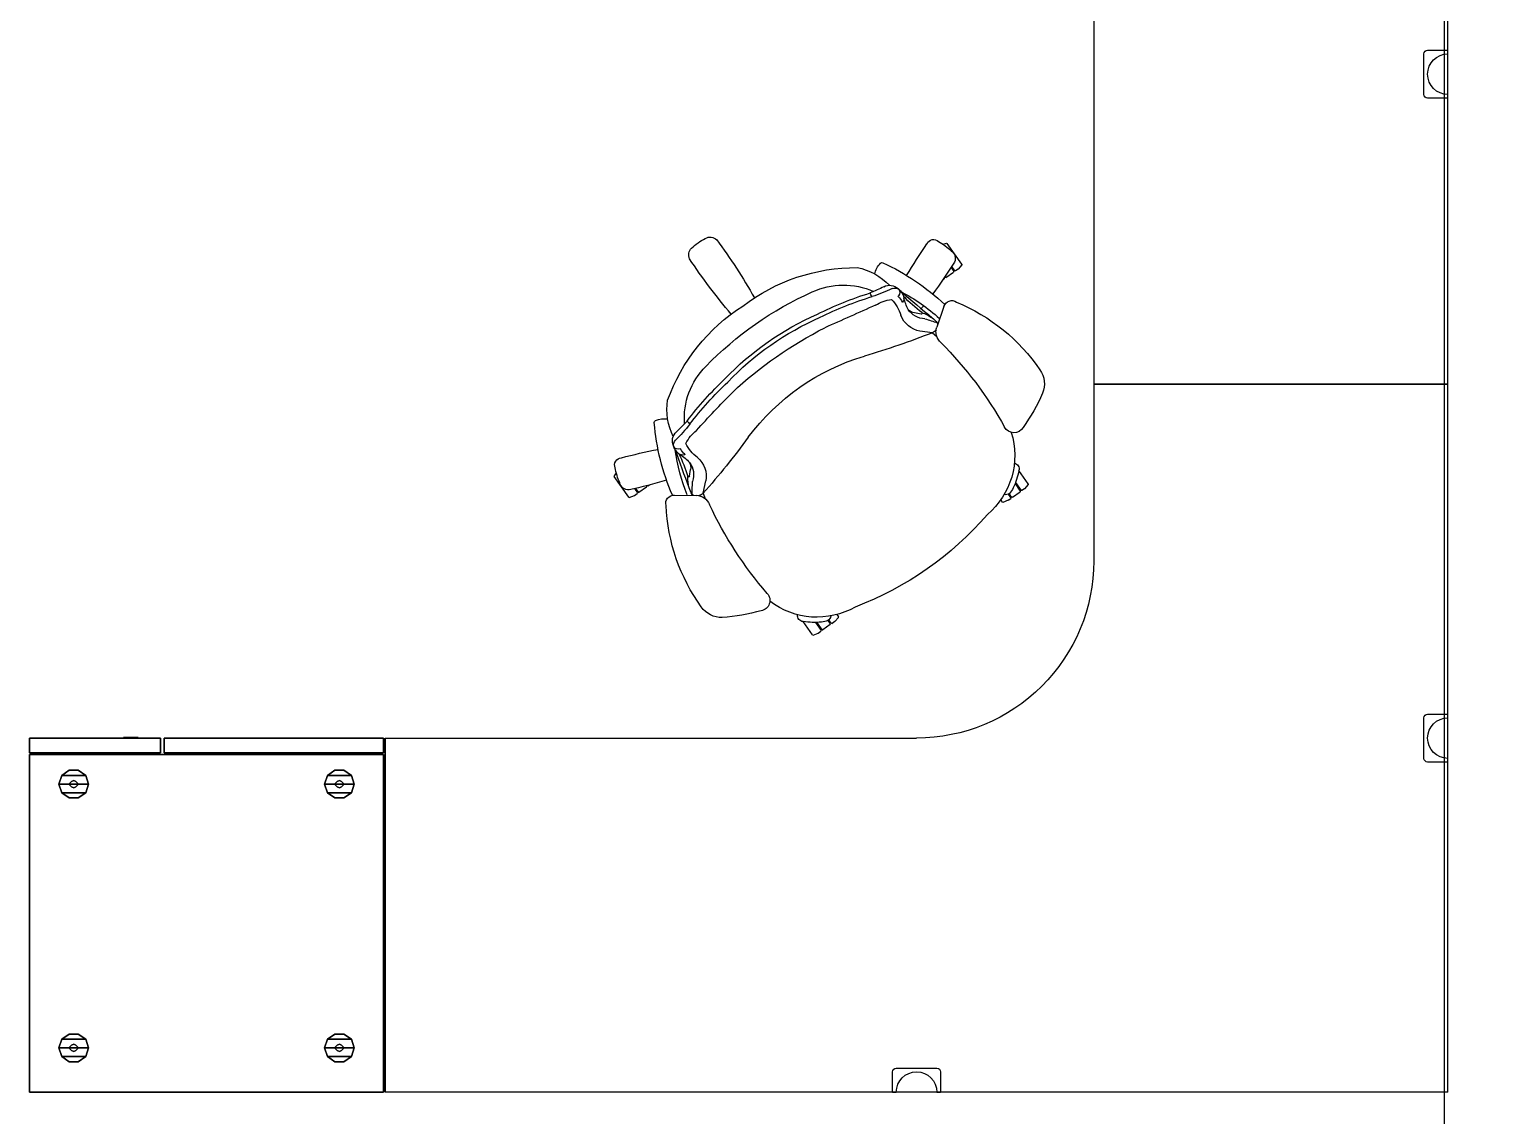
# Model space of a CAD drawing. Header units: inches. Extents: x 23 to 6400, y -2214 to 4412.
# Drawn here: x 1514.7 to 1614.3, y 288.7 to 362.3 of the extents above; entities that cross this region are included whole.
import ezdxf

# ---------------------------------------------------------------- set-up
doc = ezdxf.new("R2010")
doc.units = ezdxf.units.IN
doc.header["$LTSCALE"] = 96
doc.header["$MEASUREMENT"] = 0
doc.layers.add('A-FURN-EXIST', color=33, linetype='Continuous')

# ---------------------------------------------------------------- blocks, each defined once
blk = doc.blocks.new('A$C1C1D4BE0')
at = {"lineweight": -3}
for p, q in [((223.065, 175.112, 27.25), (223.065, 139.112, 27.25)), ((247.065, 175.112, 27.25), (223.065, 175.112, 27.25)), ((223.065, 175.112, 27.25), (247.065, 175.112, 27.25)), ((223.065, 175.112, 27.25), (247.065, 175.112, 27.25)), ((247.065, 103.112, 27.25), (247.065, 175.112, 27.25)), ((205.096, 159.458, 27.25), (205.294, 159.605, 27.25)), ((205.294, 159.605, 27.25), (205.336, 159.602, 27.25)), ((206.745, 158.615, 27.25), (205.336, 159.602, 27.25)), ((206.762, 158.577, 27.25), (206.624, 158.224, 27.25)), ((206.745, 158.615, 27.25), (206.762, 158.577, 27.25)), ((205.995, 157.398, 27.25), (205.966, 157.418, 27.25)), ((206.051, 157.408, 27.25), (205.995, 157.398, 27.25)), ((206.051, 157.408, 27.25), (206.412, 157.923, 27.25)), ((206.142, 158.161, 27.25), (206.402, 157.979, 27.25)), ((206.157, 158.233, 27.25), (206.442, 158.034, 27.25)), ((206.402, 157.979, 27.25), (206.412, 157.923, 27.25)), ((206.498, 158.044, 27.25), (206.442, 158.034, 27.25)), ((206.624, 158.224, 27.25), (206.498, 158.044, 27.25)), ((201.543, 156.798, 27.25), (201.55, 156.815, 27.25)), ((201.543, 156.798, 27.25), (201.545, 156.804, 27.25)), ((201.545, 156.804, 27.25), (201.547, 156.809, 27.25)), ((201.547, 156.809, 27.25), (201.55, 156.815, 27.25)), ((201.676, 156.889, 27.25), (201.684, 156.889, 27.25)), ((201.676, 156.889, 27.25), (201.679, 156.889, 27.25)), ((201.679, 156.889, 27.25), (201.682, 156.889, 27.25)), ((201.682, 156.889, 27.25), (201.684, 156.889, 27.25)), ((205.913, 157.208, 27.25), (205.967, 157.286, 27.25)), ((205.953, 157.366, 27.25), (205.967, 157.286, 27.25)), ((206.596, 155.515, 27.25), (206.611, 154.038, 27.25)), ((205.323, 154.503, 27.25), (204.867, 154.434, 27.25)), ((206.11, 154.512, 27.25), (206.11, 154.512, 27.25)), ((206.11, 154.512, 27.25), (206.11, 154.512, 27.25)), ((206.11, 154.512, 27.25), (206.11, 154.512, 27.25)), ((206.11, 154.512, 27.25), (206.11, 154.512, 27.25)), ((206.465, 153.577, 27.25), (205.638, 153.385, 27.25)), ((206.465, 153.577, 27.25), (206.843, 153.431, 27.25)), ((216.071, 146.165, 27.25), (215.168, 146.797, 27.25)), ((215.206, 145.559, 27.25), (215.207, 145.56, 27.25)), ((215.206, 145.559, 27.25), (215.207, 145.56, 27.25)), ((215.207, 145.56, 27.25), (215.207, 145.56, 27.25)), ((215.207, 145.56, 27.25), (215.207, 145.56, 27.25)), ((215.227, 145.879, 27.25), (215.728, 145.528, 27.25)), ((215.229, 145.961, 27.25), (215.768, 145.583, 27.25)), ((215.238, 145.955, 27.25), (215.229, 145.942, 27.25)), ((215.377, 144.958, 27.25), (215.738, 145.473, 27.25)), ((215.728, 145.528, 27.25), (215.738, 145.473, 27.25)), ((215.824, 145.593, 27.25), (215.768, 145.583, 27.25)), ((215.95, 145.773, 27.25), (215.824, 145.593, 27.25)), ((216.087, 146.127, 27.25), (215.95, 145.773, 27.25)), ((216.071, 146.165, 27.25), (216.087, 146.127, 27.25)), ((214.692, 144.512, 27.25), (214.84, 144.408, 27.25)), ((215.167, 144.655, 27.25), (214.882, 144.405, 27.25)), ((215.283, 144.891, 27.25), (215.044, 145.058, 27.25)), ((215.321, 144.948, 27.25), (215.088, 145.111, 27.25)), ((215.167, 144.655, 27.25), (215.293, 144.835, 27.25)), ((215.283, 144.891, 27.25), (215.293, 144.835, 27.25)), ((215.377, 144.958, 27.25), (215.321, 144.948, 27.25)), ((214.882, 144.405, 27.25), (214.84, 144.408, 27.25)), ((245.44, 140.487, 27.25), (245.44, 137.737, 27.25)), ((247.065, 140.737, 27.25), (245.69, 140.737, 27.25)), ((247.065, 140.737, 27.25), (247.065, 140.487, 27.25)), ((194.328, 138.8, 27.25), (194.236, 139.252, 27.25)), ((195.588, 138.043, 27.25), (195.486, 138.886, 27.25)), ((193.812, 137.257, 27.25), (195.205, 137.749, 27.25)), ((194.588, 138.057, 27.25), (194.588, 138.057, 27.25)), ((194.588, 138.057, 27.25), (194.588, 138.057, 27.25)), ((194.588, 138.057, 27.25), (194.588, 138.057, 27.25)), ((194.588, 138.057, 27.25), (194.588, 138.057, 27.25)), ((195.588, 138.043, 27.25), (195.855, 137.738, 27.25)), ((245.69, 137.487, 27.25), (247.065, 137.487, 27.25)), ((247.065, 137.737, 27.25), (247.065, 137.487, 27.25)), ((189.594, 137.319, 27.25), (189.524, 137.082, 27.25)), ((189.524, 137.082, 27.25), (189.541, 137.044, 27.25)), ((190.95, 136.057, 27.25), (189.541, 137.044, 27.25)), ((191.108, 136.74, 27.25), (191.392, 136.541, 27.25)), ((191.17, 136.779, 27.25), (191.43, 136.597, 27.25)), ((191.276, 136.305, 27.25), (191.402, 136.485, 27.25)), ((191.402, 136.485, 27.25), (191.392, 136.541, 27.25)), ((191.43, 136.597, 27.25), (191.486, 136.607, 27.25)), ((191.847, 137.122, 27.25), (191.486, 136.607, 27.25)), ((191.837, 137.178, 27.25), (191.808, 137.198, 27.25)), ((191.847, 137.122, 27.25), (191.837, 137.178, 27.25)), ((191.852, 137.228, 27.25), (191.933, 137.243, 27.25)), ((191.988, 137.321, 27.25), (191.933, 137.243, 27.25)), ((190.95, 136.057, 27.25), (190.991, 136.054, 27.25)), ((190.991, 136.054, 27.25), (191.276, 136.305, 27.25)), ((206.112, 132.572, 27.25), (206.111, 132.57, 27.25)), ((206.112, 132.57, 27.25), (206.111, 132.57, 27.25)), ((206.112, 132.572, 27.25), (206.112, 132.571, 27.25)), ((206.112, 132.571, 27.25), (206.112, 132.57, 27.25)), ((206.736, 132.617, 27.25), (206.375, 132.102, 27.25)), ((206.726, 132.673, 27.25), (206.493, 132.836, 27.25)), ((206.766, 132.728, 27.25), (206.527, 132.895, 27.25)), ((206.736, 132.617, 27.25), (206.726, 132.673, 27.25)), ((206.766, 132.728, 27.25), (206.822, 132.737, 27.25)), ((206.948, 132.918, 27.25), (206.822, 132.737, 27.25)), ((206.921, 133.413, 27.25), (207.069, 133.309, 27.25)), ((206.948, 132.918, 27.25), (207.086, 133.271, 27.25)), ((207.086, 133.271, 27.25), (207.069, 133.309, 27.25)), ((205.839, 131.552, 27.25), (204.936, 132.184, 27.25)), ((205.743, 132.413, 27.25), (206.282, 132.035, 27.25)), ((205.751, 132.407, 27.25), (205.76, 132.419, 27.25)), ((205.819, 132.442, 27.25), (206.319, 132.092, 27.25)), ((205.839, 131.552, 27.25), (205.88, 131.549, 27.25)), ((205.88, 131.549, 27.25), (206.165, 131.8, 27.25)), ((206.165, 131.8, 27.25), (206.291, 131.98, 27.25)), ((206.291, 131.98, 27.25), (206.282, 132.035, 27.25)), ((206.319, 132.092, 27.25), (206.375, 132.102, 27.25)), ((157.065, 127.112, 27.25), (199.065, 127.112, 27.25)), ((199.065, 127.112, 27.25), (199.065, 103.112, 27.25)), ((199.065, 103.112, 27.25), (199.065, 127.112, 27.25)), ((199.065, 127.112, 27.25), (211.065, 127.112, 27.25)), ((179.44, 104.737, 27.25), (176.69, 104.737, 27.25)), ((224.44, 104.737, 27.25), (221.69, 104.737, 27.25)), ((176.44, 104.487, 27.25), (176.44, 103.112, 27.25)), ((179.69, 103.112, 27.25), (179.69, 104.487, 27.25)), ((221.44, 104.487, 27.25), (221.44, 103.112, 27.25)), ((224.69, 103.112, 27.25), (224.69, 104.487, 27.25)), ((199.065, 103.112, 27.25), (157.065, 103.112, 27.25)), ((176.69, 103.112, 27.25), (176.44, 103.112, 27.25)), ((179.69, 103.112, 27.25), (179.44, 103.112, 27.25)), ((247.065, 103.112, 27.25), (199.065, 103.112, 27.25)), ((221.69, 103.112, 27.25), (221.44, 103.112, 27.25)), ((224.69, 103.112, 27.25), (224.44, 103.112, 27.25))]:
    blk.add_line(p, q, dxfattribs=at)
blk.add_lwpolyline([(329.171, 95.402), (28.914, 95.402), (28.914, 103.357), (329.171, 103.357)], close=True, dxfattribs=at)
for centre, radius, start, end in [((204.554, 159.077, 27.25), 0.496, 68.40529, 175.14498), ((203.889, 154.936, 27.25), 4.68, 66.29295, 79.56264), ((248.053, 147.852, 27.25), 45.413, 165.63553, 168.85296), ((179.455, 164.066, 27.25), 27.332, 342.95501, 348.43902), ((205.646, 158.645, 27.25), 0.59, 354.54606, 77.77584), ((203.155, 156.157, 27.25), 1.735, 158.3236, 185.7926), ((201.675, 156.747, 27.25), 0.142, 87.88402, 158.83989), ((200.413, 141.4, 27.25), 15.541, 66.52746, 85.30846), ((204.462, 144.049, 27.25), 12.685, 109.7991, 147.38189), ((200.792, 151.881, 27.25), 4.15, 63.65985, 98.69344), ((195.164, 162.943, 27.25), 10.747, 308.07504, 315.82117), ((202.924, 154.861, 27.25), 0.8, 65.52848, 139.86447), ((203.209, 155.069, 27.25), 0.512, 78.47371, 131.23208), ((203.009, 154.704, 27.25), 0.919, 55.42143, 74.43788), ((203.127, 155.275, 27.25), 0.348, 337.76181, 57.99196), ((201.641, 142.297, 27.25), 13.306, 68.17886, 81.89556), ((203.067, 154.705, 27.25), 0.887, 35.43187, 58.50812), ((163.526, 42.664, 27.25), 119.68, 69.15687, 70.47244), ((207.142, 155.558, 27.25), 0.548, 74.40721, 184.41413), ((206.719, 143.3, 27.25), 12.799, 54.3542, 87.44649), ((190.314, 153.907, 27.25), 0.648, 66.23818, 134.73449), ((168.219, 120.902, 27.25), 40.357, 49.69157, 56.36183), ((201.381, 149.908, 27.25), 4.942, 85.63993, 135.20449), ((217.099, 134.517, 27.25), 25.437, 127.6106, 136.28059), ((217.316, 134.332, 27.25), 25.437, 127.6106, 136.28059), ((191.775, 165.613, 27.25), 14.691, 311.838, 315.83022), ((202.219, 155.201, 27.25), 0.835, 219.5676, 239.22622), ((204.456, 152.201, 27.25), 2.891, 118.22249, 141.06484), ((201.954, 152.374, 27.25), 2.632, 36.99914, 64.45456), ((203.495, 155.127, 27.25), 0.0489, 161.03864, 240.39207), ((203.129, 154.266, 27.25), 0.888, 38.40744, 67.34825), ((207.911, 163.574, 27.25), 9.316, 243.74403, 253.92911), ((203.488, 154.967, 27.25), 0.393, 339.77512, 39.84132), ((203.835, 154.838, 27.25), 0.023, 244.06067, 343.23223), ((206.795, 157.088, 27.25), 3.539, 213.4698, 227.06147), ((204.709, 155.104, 27.25), 0.688, 241.84478, 283.24311), ((205.209, 155.574, 27.25), 1.356, 232.54906, 289.76931), ((205.312, 154.563, 27.25), 0.0616, 280.12697, 70.47246), ((205.316, 151.681, 27.25), 2.941, 74.34548, 89.68864), ((205.837, 153.301, 27.25), 1.242, 55.00333, 77.32539), ((189.766, 153.109, 27.25), 0.658, 150.57802, 223.10974), ((192.982, 151.443, 27.25), 4.28, 136.89021, 152.29755), ((250.564, 99.985, 27.25), 72.512, 131.82647, 134.62008), ((173.674, 190.289, 27.25), 49.224, 306.10183, 311.77212), ((205.361, 155.09, 27.25), 1.728, 220.95658, 279.23553), ((207.234, 106.191, 27.25), 48.132, 90.81466, 91.8651), ((206.105, 153.993, 27.25), 0.55, 310.86539, 344.47459), ((206.105, 153.993, 27.25), 0.55, 25.87667, 36.15539), ((207.602, 154.069, 27.25), 0.992, 181.78372, 248.34298), ((213.206, 152.327, 27.25), 1.683, 358.34126, 54.83062), ((213.212, 185.158, 27.25), 40.357, 233.63817, 240.30843), ((213.692, 136.942, 27.25), 22.82, 133.8813, 156.11901), ((196.026, 129.297, 27.25), 26.353, 49.17109, 64.82623), ((212.308, 137.911, 27.25), 19.649, 133.77742, 156.22258), ((212.526, 137.726, 27.25), 19.649, 133.77742, 156.22258), ((219.989, 132.703, 27.25), 27.775, 137.13499, 152.96237), ((201.527, 153.235, 27.25), 13.395, 344.46352, 355.90435), ((203.857, 143.185, 27.25), 12.685, 142.61811, 180.2009), ((211.779, 138.282, 27.25), 15.249, 126.64423, 163.35799), ((213.733, 149.761, 27.25), 0.708, 227.60157, 350.77704), ((209.631, 145.874, 27.25), 5.24, 330.28742, 37.37927), ((214.752, 146.767, 27.25), 0.418, 4.06432, 96.28687), ((210.379, 146.027, 27.25), 4.85, 354.47333, 9.12498), ((197.297, 144.075, 27.25), 4.942, 154.79551, 204.36007), ((217.135, 134.57, 27.25), 25.437, 153.71941, 162.3894), ((214.964, 135.454, 27.25), 22.822, 153.47088, 163.00478), ((214.006, 145.627, 27.25), 1.201, 335.59573, 356.76263), ((-1098.473, 720.363, 27.25), 1415.763, 335.883562, 336.035768), ((214.745, 145.348, 27.25), 0.417, 275.77378, 328.57276), ((195.241, 143.954, 27.25), 4.15, 191.30656, 226.34015), ((149.875, 156.301, 27.25), 49.224, 338.22788, 343.89817), ((193.281, 151.234, 27.25), 22.366, 310.84233, 339.15759), ((190.982, 141.458, 27.25), 0.151, 133.70885, 201.22984), ((192.031, 140.271, 27.25), 1.735, 104.2074, 131.6764), ((179.254, 147.731, 27.25), 14.691, 334.16978, 338.162), ((182.922, 145.459, 27.25), 10.747, 334.17883, 341.92496), ((192.61, 141.478, 27.25), 0.835, 50.77378, 70.4324), ((196.194, 140.402, 27.25), 2.891, 148.93516, 171.77751), ((204.961, 147.895, 27.25), 15.541, 204.69154, 223.47254), ((193.17, 140.931, 27.25), 0.8, 150.13553, 224.47152), ((193.073, 140.593, 27.25), 0.512, 158.76792, 211.52629), ((195.176, 142.694, 27.25), 2.632, 225.54544, 253.00086), ((245.69, 140.487, 27.25), 0.25, 90, 180), ((247.065, 139.112, 27.25), 1.375, 90, 270), ((215.191, 100.922, 27.25), 45.413, 121.14704, 124.36447), ((193.347, 140.906, 27.25), 0.919, 215.56212, 234.57857), ((192.851, 140.6, 27.25), 0.348, 232.00804, 312.23819), ((204.538, 146.434, 27.25), 13.306, 208.10444, 221.82114), ((193.367, 140.85, 27.25), 0.887, 231.49188, 254.56813), ((285.126, 216.327, 27.25), 119.68, 219.52756, 220.84313), ((193.116, 140.304, 27.25), 0.0489, 49.60793, 128.96136), ((193.264, 140.365, 27.25), 0.393, 250.15868, 310.22488), ((186.689, 133.265, 27.25), 9.316, 36.07089, 46.25597), ((193.8, 140.943, 27.25), 0.888, 222.65175, 251.59256), ((192.402, 136.533, 27.25), 3.539, 62.93853, 76.5302), ((193.504, 140.084, 27.25), 0.023, 306.76777, 45.93933), ((193.553, 139.171, 27.25), 0.688, 6.75689, 48.15522), ((193.282, 138.541, 27.25), 1.356, 0.23069, 57.45094), ((193.789, 138.564, 27.25), 1.728, 10.76447, 69.04342), ((176.494, 159.837, 27.25), 27.332, 309.15629, 309.68712), ((194.267, 138.79, 27.25), 0.0616, 219.52754, 9.87303), ((196.977, 139.771, 27.25), 2.941, 200.31136, 215.65452), ((240.379, 153.528, 27.25), 48.132, 198.1349, 199.18534), ((211.065, 139.112, 27.25), 12, 270, 0.00001), ((189.766, 137.958, 27.25), 0.496, 114.85502, 221.59471), ((193.43, 139.999, 27.25), 4.68, 210.43736, 223.70705), ((176.494, 159.837, 27.25), 27.332, 301.56098, 307.04499), ((195.633, 138.728, 27.25), 1.242, 212.67461, 234.99667), ((195.074, 138.239, 27.25), 0.55, 253.84461, 264.12333), ((195.515, 136.807, 27.25), 0.992, 41.65702, 108.21628), ((195.074, 138.239, 27.25), 0.55, 305.52542, 339.13461), ((214.833, 156.157, 27.25), 26.353, 225.17377, 240.82891), ((245.69, 137.737, 27.25), 0.25, 180, 270), ((190.546, 137.08, 27.25), 0.59, 212.22416, 295.45394), ((193.958, 136.729, 27.25), 0.548, 105.58587, 215.59279), ((205.333, 141.32, 27.25), 12.799, 202.55351, 235.6458), ((203.91, 137.703, 27.25), 5.24, 252.62122, 319.71258), ((201.66, 132.519, 27.25), 0.708, 299.22296, 62.39843), ((204.822, 132.586, 27.25), 0.418, 193.71313, 285.93568), ((204.021, 136.947, 27.25), 4.85, 280.87502, 295.52667), ((205.638, 133.676, 27.25), 1.201, 293.23737, 314.40427), ((206.153, 133.077, 27.25), 0.417, 321.42724, 14.22622), ((194.221, 142.8, 27.25), 13.395, 294.09565, 305.53648), ((199.068, 132.137, 27.25), 1.683, 235.16938, 291.65874), ((176.69, 104.487, 27.25), 0.25, 90, 180), ((179.44, 104.487, 27.25), 0.25, 0.00001, 90), ((221.69, 104.487, 27.25), 0.25, 90, 180), ((224.44, 104.487, 27.25), 0.25, 0.00001, 90), ((178.065, 103.112, 27.25), 1.375, 0.00001, 180), ((223.065, 103.112, 27.25), 1.375, 0.00001, 180)]:
    blk.add_arc(centre, radius, start, end, dxfattribs=at)
at = {"lineweight": -3, "flags": 1}
for tag, p, rotation in [('CAPPN', (29.083, 175.224, 27.25), 90), ('CAPMG', (29.083, 175.224, 27.25), 90), ('CAPMC', (29.083, 175.224, 27.25), 90), ('CAPQT', (29.083, 175.224, 27.25), 90), ('CAPDH', (29.083, 175.224, 27.25), 90), ('CAPGC', (29.083, 175.224, 27.25), 90), ('CAPPN', (29.083, 175.224, 26.75), 90), ('CAPMG', (29.083, 175.224, 26.75), 90), ('CAPMC', (29.083, 175.224, 26.75), 90), ('CAPQT', (29.083, 175.224, 26.75), 90), ('CAPDH', (29.083, 175.224, 26.75), 90), ('CAPGC', (29.083, 175.224, 26.75), 90), ('CAPPN', (53.083, 175.224, 27.25), 180), ('CAPMG', (53.083, 175.224, 27.25), 180), ('CAPMC', (53.083, 175.224, 27.25), 180), ('CAPQT', (53.083, 175.224, 27.25), 180), ('CAPDH', (53.083, 175.224, 27.25), 180), ('CAPGC', (53.083, 175.224, 27.25), 180), ('CAPPN', (109.066, 175.224, 27.25), 90), ('CAPMG', (109.066, 175.224, 27.25), 90), ('CAPMC', (109.066, 175.224, 27.25), 90), ('CAPQT', (109.066, 175.224, 27.25), 90), ('CAPDH', (109.066, 175.224, 27.25), 90), ('CAPGC', (109.066, 175.224, 27.25), 90), ('CAPPN', (109.066, 175.224, 26.75), 90), ('CAPMG', (109.066, 175.224, 26.75), 90), ('CAPMC', (109.066, 175.224, 26.75), 90), ('CAPQT', (109.066, 175.224, 26.75), 90), ('CAPDH', (109.066, 175.224, 26.75), 90), ('CAPGC', (109.066, 175.224, 26.75), 90), ('CAPPN', (133.066, 175.224, 27.25), 180), ('CAPMG', (133.066, 175.224, 27.25), 180), ('CAPMC', (133.066, 175.224, 27.25), 180), ('CAPQT', (133.066, 175.224, 27.25), 180), ('CAPDH', (133.066, 175.224, 27.25), 180), ('CAPGC', (133.066, 175.224, 27.25), 180), ('CAPPN', (247.065, 175.112, 27.25), 180), ('CAPMG', (247.065, 175.112, 27.25), 180), ('CAPMC', (247.065, 175.112, 27.25), 180), ('CAPQT', (247.065, 175.112, 27.25), 180), ('CAPDH', (247.065, 175.112, 27.25), 180), ('CAPGC', (247.065, 175.112, 27.25), 180), ('CAPPN', (346.296, 144.907, 28.25), 239.73323), ('CAPMG', (346.296, 144.907, 28.25), 239.73323), ('CAPMC', (346.296, 144.907, 28.25), 239.73323), ('CAPQT', (346.296, 144.907, 28.25), 239.73323), ('CAPDH', (346.296, 144.907, 28.25), 239.73323), ('CAPGC', (346.296, 144.907, 28.25), 239.73323), ('CAPPN', (109.065, 103.112, 27.25), 90), ('CAPMG', (109.065, 103.112, 27.25), 90), ('CAPMC', (109.065, 103.112, 27.25), 90), ('CAPQT', (109.065, 103.112, 27.25), 90), ('CAPDH', (109.065, 103.112, 27.25), 90), ('CAPGC', (109.065, 103.112, 27.25), 90), ('CAPPN', (199.065, 103.112, 27.25), 180), ('CAPMG', (199.065, 103.112, 27.25), 180), ('CAPMC', (199.065, 103.112, 27.25), 180), ('CAPQT', (199.065, 103.112, 27.25), 180), ('CAPDH', (199.065, 103.112, 27.25), 180), ('CAPGC', (199.065, 103.112, 27.25), 180), ('CAPPN', (247.065, 103.112, 27.25), 180), ('CAPMG', (247.065, 103.112, 27.25), 180), ('CAPMC', (247.065, 103.112, 27.25), 180), ('CAPQT', (247.065, 103.112, 27.25), 180), ('CAPDH', (247.065, 103.112, 27.25), 180), ('CAPGC', (247.065, 103.112, 27.25), 180), ('CAPMG', (273.388, 103.264), 180), ('CAPMC', (273.388, 103.264), 180), ('CAPQT', (273.388, 103.264), 180), ('CAPDH', (273.388, 103.264), 180), ('CAPGC', (273.388, 103.264), 180), ('CAPPN', (273.388, 103.264), 180), ('CAPPN', (247.923, 96.112, 27.25), 270), ('CAPMG', (247.923, 96.112, 27.25), 270), ('CAPMC', (247.923, 96.112, 27.25), 270), ('CAPQT', (247.923, 96.112, 27.25), 270), ('CAPDH', (247.923, 96.112, 27.25), 270), ('CAPGC', (247.923, 96.112, 27.25), 270), ('CAPPN', (352.407, 58.005, 28.25), 120), ('CAPMG', (352.407, 58.005, 28.25), 120), ('CAPMC', (352.407, 58.005, 28.25), 120), ('CAPQT', (352.407, 58.005, 28.25), 120), ('CAPDH', (352.407, 58.005, 28.25), 120), ('CAPGC', (352.407, 58.005, 28.25), 120), ('CAPPN', (364.648, 37.203), 120.80365), ('CAPMG', (364.648, 37.203), 120.80365), ('CAPMC', (364.648, 37.203), 120.80365), ('CAPQT', (364.648, 37.203), 120.80365), ('CAPDH', (364.648, 37.203), 120.80365), ('CAPGC', (364.648, 37.203), 120.80365), ('CAPPN', (359.049, 33.971), 119.19635), ('CAPMG', (359.049, 33.971), 119.19635), ('CAPMC', (359.049, 33.971), 119.19635), ('CAPDH', (359.049, 33.971), 119.19635), ('CAPGC', (359.049, 33.971), 119.19635), ('CAPQT', (359.049, 33.971), 119.19635)]:
    blk.add_attdef(tag, p, '', height=0.001, rotation=rotation, dxfattribs=at)
for tag, p in [('CAPPN', (109.923, 96.112, 27.25)), ('CAPMG', (109.923, 96.112, 27.25)), ('CAPMC', (109.923, 96.112, 27.25)), ('CAPQT', (109.923, 96.112, 27.25)), ('CAPDH', (109.923, 96.112, 27.25)), ('CAPGC', (109.923, 96.112, 27.25)), ('CAPPN', (157.923, 96.112, 27.25)), ('CAPMG', (157.923, 96.112, 27.25)), ('CAPMC', (157.923, 96.112, 27.25)), ('CAPQT', (157.923, 96.112, 27.25)), ('CAPDH', (157.923, 96.112, 27.25)), ('CAPGC', (157.923, 96.112, 27.25)), ('CAPPN', (249.583, 96.112)), ('CAPMG', (249.583, 96.112)), ('CAPMC', (249.583, 96.112)), ('CAPQT', (249.583, 96.112)), ('CAPDH', (249.583, 96.112)), ('CAPGC', (249.583, 96.112)), ('CAPPN', (273.583, 96.112, 28.25)), ('CAPMG', (273.583, 96.112, 28.25)), ('CAPMC', (273.583, 96.112, 28.25)), ('CAPQT', (273.583, 96.112, 28.25)), ('CAPDH', (273.583, 96.112, 28.25)), ('CAPGC', (273.583, 96.112, 28.25)), ('CAPPN', (29.941, 24.112, 27.25)), ('CAPMG', (29.941, 24.112, 27.25)), ('CAPMC', (29.941, 24.112, 27.25)), ('CAPQT', (29.941, 24.112, 27.25)), ('CAPDH', (29.941, 24.112, 27.25)), ('CAPGC', (29.941, 24.112, 27.25)), ('CAPPN', (109.923, 24.112, 27.25)), ('CAPMG', (109.923, 24.112, 27.25)), ('CAPMC', (109.923, 24.112, 27.25)), ('CAPQT', (109.923, 24.112, 27.25)), ('CAPDH', (109.923, 24.112, 27.25)), ('CAPGC', (109.923, 24.112, 27.25))]:
    blk.add_attdef(tag, p, '', height=0.001, dxfattribs=at)
at = {"lineweight": -3}
mesh = blk.add_polyface(dxfattribs=at)
corners = [(223.064, 190.349, 90.281), (223.064, 199.224, 90.281), (224.064, 199.224, 90.281), (224.064, 190.349, 90.281), (224.064, 199.224, 27.25), (223.064, 199.224, 27.25), (223.064, 190.349, 27.25), (224.064, 190.349, 27.25)]
mesh.append_faces([[corners[k] for k in face] for face in [(3, 2, 1, 0), (5, 1, 2, 4), (1, 5, 6, 0), (3, 0, 6, 7), (5, 4, 7, 6)]])
mesh = blk.add_polyface(dxfattribs=at)
corners = [(247.064, 175.224, 90.281), (247.064, 175.224, 27.25), (224.189, 175.224, 27.25), (224.189, 175.224, 90.281), (247.064, 199.224, 27.25), (247.064, 199.224, 90.281), (224.189, 199.224, 90.281), (224.189, 199.224, 27.25)]
mesh.append_faces([[corners[k] for k in face] for face in [(3, 2, 1, 0), (7, 6, 5, 4), (0, 5, 6, 3), (4, 5, 0, 1), (3, 6, 7, 2)]])
mesh = blk.add_polyface(dxfattribs=at)
corners = [(225.251, 196.537, 26.875), (225.251, 195.912, 26.875), (225.251, 195.912, 26.75), (225.251, 196.537, 26.75), (225.595, 195.412, 26.875), (225.595, 195.412, 26.75), (226.189, 195.224, 26.875), (226.783, 195.412, 26.875), (226.783, 195.412, 26.75), (226.189, 195.224, 26.75), (227.126, 195.912, 26.875), (227.126, 196.537, 26.875), (227.126, 196.537, 26.75), (227.126, 195.912, 26.75), (226.783, 197.037, 26.875), (226.189, 197.224, 26.875), (226.189, 197.224, 26.75), (226.783, 197.037, 26.75), (225.595, 197.037, 26.875), (225.595, 197.037, 26.75)]
mesh.append_faces([[corners[k] for k in face] for face in [(3, 2, 1, 0), (2, 5, 4, 1), (9, 8, 7, 6), (13, 12, 11, 10), (8, 13, 10, 7), (5, 9, 6, 4), (17, 16, 15, 14), (16, 19, 18, 15), (19, 3, 0, 18), (12, 17, 14, 11)]])
mesh.append_faces([[corners[k] for k in face] for face in [(4, 18, 0, 1)]], dxfattribs={"vtx0": -1})
mesh.append_faces([[corners[k] for k in face] for face in [(6, 15, 18, 4)]], dxfattribs={"vtx0": -1, "vtx2": -1})
mesh.append_faces([[corners[k] for k in face] for face in [(11, 14, 7, 10)]], dxfattribs={"vtx1": -1})
mesh.append_faces([[corners[k] for k in face] for face in [(14, 15, 6, 7)]], dxfattribs={"vtx1": -1, "vtx3": -1})
mesh = blk.add_polyface(dxfattribs=at)
corners = [(226.376, 196.38, 26.875), (226.376, 196.38, 27.25), (226.251, 196.474, 27.25), (226.251, 196.474, 26.875), (226.439, 196.224, 26.875), (226.439, 196.224, 27.25), (226.376, 196.068, 27.25), (226.376, 196.068, 26.875), (226.251, 195.974, 26.875), (226.251, 195.974, 27.25), (226.126, 195.974, 27.25), (226.126, 195.974, 26.875), (226.001, 196.068, 26.875), (226.001, 196.068, 27.25), (226.126, 196.474, 26.875), (226.126, 196.474, 27.25), (226.001, 196.38, 27.25), (226.001, 196.38, 26.875), (225.939, 196.224, 27.25), (225.939, 196.224, 26.875)]
mesh.append_faces([[corners[k] for k in face] for face in [(3, 2, 1, 0), (0, 1, 5, 4), (9, 8, 7, 6), (6, 7, 4, 5), (13, 12, 11, 10), (17, 16, 15, 14), (19, 18, 16, 17), (18, 19, 12, 13), (14, 15, 2, 3), (10, 11, 8, 9)]])
mesh = blk.add_polyface(dxfattribs=at)
corners = [(245.001, 195.912, 26.875), (245.001, 196.537, 26.875), (245.001, 196.537, 26.75), (245.001, 195.912, 26.75), (244.658, 195.412, 26.875), (244.658, 195.412, 26.75), (244.658, 197.037, 26.875), (244.658, 197.037, 26.75), (243.126, 196.537, 26.875), (243.126, 195.912, 26.875), (243.126, 195.912, 26.75), (243.126, 196.537, 26.75), (243.47, 195.412, 26.875), (244.064, 195.224, 26.875), (244.064, 195.224, 26.75), (243.47, 195.412, 26.75), (244.064, 197.224, 26.875), (243.47, 197.037, 26.875), (243.47, 197.037, 26.75), (244.064, 197.224, 26.75)]
mesh.append_faces([[corners[k] for k in face] for face in [(3, 2, 1, 0), (5, 3, 0, 4), (2, 7, 6, 1), (11, 10, 9, 8), (15, 14, 13, 12), (10, 15, 12, 9), (19, 18, 17, 16), (18, 11, 8, 17), (14, 5, 4, 13), (7, 19, 16, 6)]])
mesh.append_faces([[corners[k] for k in face] for face in [(12, 17, 8, 9)]], dxfattribs={"vtx0": -1})
mesh.append_faces([[corners[k] for k in face] for face in [(13, 16, 17, 12)]], dxfattribs={"vtx0": -1, "vtx2": -1})
mesh.append_faces([[corners[k] for k in face] for face in [(1, 6, 4, 0)]], dxfattribs={"vtx1": -1})
mesh.append_faces([[corners[k] for k in face] for face in [(6, 16, 13, 4)]], dxfattribs={"vtx1": -1, "vtx3": -1})
mesh = blk.add_polyface(dxfattribs=at)
corners = [(244.126, 196.474, 26.875), (244.126, 196.474, 27.25), (244.001, 196.474, 27.25), (244.001, 196.474, 26.875), (244.251, 196.38, 26.875), (244.251, 196.38, 27.25), (243.876, 196.38, 27.25), (243.876, 196.38, 26.875), (244.314, 196.224, 26.875), (244.314, 196.224, 27.25), (243.814, 196.224, 27.25), (243.814, 196.224, 26.875), (244.126, 195.974, 27.25), (244.126, 195.974, 26.875), (244.001, 195.974, 26.875), (244.001, 195.974, 27.25), (244.251, 196.068, 27.25), (244.251, 196.068, 26.875), (243.876, 196.068, 26.875), (243.876, 196.068, 27.25)]
mesh.append_faces([[corners[k] for k in face] for face in [(3, 2, 1, 0), (0, 1, 5, 4), (7, 6, 2, 3), (4, 5, 9, 8), (11, 10, 6, 7), (15, 14, 13, 12), (12, 13, 17, 16), (19, 18, 14, 15), (16, 17, 8, 9), (10, 11, 18, 19)]])
mesh = blk.add_polyface(dxfattribs=at)
corners = [(223.033, 191.912, 76.469), (223.033, 192.599, 75.812), (223.033, 192.787, 75.969), (223.033, 192.099, 76.656), (223.033, 191.849, 76.219), (223.033, 192.349, 75.719), (223.033, 191.912, 75.969), (223.033, 192.099, 75.812), (223.033, 192.599, 76.656), (223.033, 192.349, 76.719), (223.033, 192.849, 76.219), (223.033, 192.787, 76.469)]
mesh.append_faces([[corners[k] for k in face] for face in [(4, 5, 7, 6)]], dxfattribs={"vtx0": -1})
mesh.append_faces([[corners[k] for k in face] for face in [(3, 2, 1, 0), (0, 1, 5, 4), (9, 10, 2, 3)]], dxfattribs={"vtx0": -1, "vtx2": -1})
mesh.append_faces([[corners[k] for k in face] for face in [(11, 10, 9, 8)]], dxfattribs={"vtx1": -1})
mesh = blk.add_polyface(dxfattribs=at)
corners = [(224.064, 175.224, 62.5), (223.064, 175.224, 62.5), (223.064, 175.224, 73.875), (224.064, 175.224, 73.875), (224.064, 190.099, 62.5), (224.064, 190.099, 73.875), (223.064, 190.099, 73.875), (223.064, 190.099, 62.5)]
mesh.append_faces([[corners[k] for k in face] for face in [(3, 2, 1, 0), (7, 6, 5, 4), (3, 5, 6, 2), (7, 4, 0, 1), (6, 7, 1, 2)]])
mesh = blk.add_polyface(dxfattribs=at)
corners = [(224.064, 175.224, 74.219), (223.064, 175.224, 74.219), (223.064, 175.224, 90.281), (224.064, 175.224, 90.281), (224.064, 190.099, 74.219), (224.064, 190.099, 90.281), (223.064, 190.099, 90.281), (223.064, 190.099, 74.219)]
mesh.append_faces([[corners[k] for k in face] for face in [(3, 2, 1, 0), (7, 6, 5, 4), (3, 5, 6, 2), (7, 4, 0, 1), (6, 7, 1, 2)]])
mesh = blk.add_polyface(dxfattribs=at)
corners = [(224.064, 175.224, 39), (223.064, 175.224, 39), (223.064, 175.224, 50.375), (224.064, 175.224, 50.375), (224.064, 190.099, 39), (224.064, 190.099, 50.375), (223.064, 190.099, 50.375), (223.064, 190.099, 39)]
mesh.append_faces([[corners[k] for k in face] for face in [(3, 2, 1, 0), (7, 6, 5, 4), (3, 5, 6, 2), (7, 4, 0, 1), (6, 7, 1, 2)]])
mesh = blk.add_polyface(dxfattribs=at)
corners = [(224.064, 175.224, 27.25), (223.064, 175.224, 27.25), (223.064, 175.224, 38.625), (224.064, 175.224, 38.625), (224.064, 190.099, 27.25), (224.064, 190.099, 38.625), (223.064, 190.099, 38.625), (223.064, 190.099, 27.25)]
mesh.append_faces([[corners[k] for k in face] for face in [(3, 2, 1, 0), (7, 6, 5, 4), (3, 5, 6, 2), (7, 4, 0, 1), (6, 7, 1, 2)]])
mesh = blk.add_polyface(dxfattribs=at)
corners = [(224.064, 175.224, 50.75), (223.064, 175.224, 50.75), (223.064, 175.224, 62.125), (224.064, 175.224, 62.125), (224.064, 190.099, 50.75), (224.064, 190.099, 62.125), (223.064, 190.099, 62.125), (223.064, 190.099, 50.75)]
mesh.append_faces([[corners[k] for k in face] for face in [(3, 2, 1, 0), (7, 6, 5, 4), (3, 5, 6, 2), (7, 4, 0, 1), (6, 7, 1, 2)]])
mesh = blk.add_polyface(dxfattribs=at)
corners = [(227.126, 177.912, 26.875), (227.126, 178.537, 26.875), (227.126, 178.537, 26.75), (227.126, 177.912, 26.75), (226.783, 179.037, 26.875), (226.189, 179.224, 26.875), (226.189, 179.224, 26.75), (226.783, 179.037, 26.75), (225.251, 178.537, 26.875), (225.251, 177.912, 26.875), (225.251, 177.912, 26.75), (225.251, 178.537, 26.75), (225.595, 179.037, 26.875), (225.595, 179.037, 26.75), (226.189, 177.224, 26.875), (226.783, 177.412, 26.875), (226.783, 177.412, 26.75), (226.189, 177.224, 26.75), (225.595, 177.412, 26.875), (225.595, 177.412, 26.75)]
mesh.append_faces([[corners[k] for k in face] for face in [(3, 2, 1, 0), (7, 6, 5, 4), (2, 7, 4, 1), (11, 10, 9, 8), (13, 11, 8, 12), (6, 13, 12, 5), (17, 16, 15, 14), (19, 17, 14, 18), (10, 19, 18, 9), (16, 3, 0, 15)]])
mesh.append_faces([[corners[k] for k in face] for face in [(18, 12, 8, 9)]], dxfattribs={"vtx0": -1})
mesh.append_faces([[corners[k] for k in face] for face in [(14, 5, 12, 18)]], dxfattribs={"vtx0": -1, "vtx2": -1})
mesh.append_faces([[corners[k] for k in face] for face in [(1, 4, 15, 0)]], dxfattribs={"vtx1": -1})
mesh.append_faces([[corners[k] for k in face] for face in [(4, 5, 14, 15)]], dxfattribs={"vtx1": -1, "vtx3": -1})
mesh = blk.add_polyface(dxfattribs=at)
corners = [(226.376, 178.068, 27.25), (226.376, 178.068, 26.875), (226.251, 177.974, 26.875), (226.251, 177.974, 27.25), (226.439, 178.224, 27.25), (226.439, 178.224, 26.875), (226.376, 178.38, 26.875), (226.376, 178.38, 27.25), (226.251, 178.474, 27.25), (226.251, 178.474, 26.875), (226.126, 178.474, 26.875), (226.126, 178.474, 27.25), (226.001, 178.38, 27.25), (226.001, 178.38, 26.875), (226.126, 177.974, 27.25), (226.126, 177.974, 26.875), (226.001, 178.068, 26.875), (226.001, 178.068, 27.25), (225.939, 178.224, 26.875), (225.939, 178.224, 27.25)]
mesh.append_faces([[corners[k] for k in face] for face in [(3, 2, 1, 0), (0, 1, 5, 4), (9, 8, 7, 6), (6, 7, 4, 5), (13, 12, 11, 10), (17, 16, 15, 14), (19, 18, 16, 17), (18, 19, 12, 13), (10, 11, 8, 9), (14, 15, 2, 3)]])
mesh = blk.add_polyface(dxfattribs=at)
corners = [(245.001, 177.912, 26.875), (245.001, 178.537, 26.875), (245.001, 178.537, 26.75), (245.001, 177.912, 26.75), (244.658, 179.037, 26.875), (244.658, 179.037, 26.75), (244.658, 177.412, 26.875), (244.658, 177.412, 26.75), (244.064, 179.224, 26.875), (243.47, 179.037, 26.875), (243.47, 179.037, 26.75), (244.064, 179.224, 26.75), (243.126, 178.537, 26.875), (243.126, 177.912, 26.875), (243.126, 177.912, 26.75), (243.126, 178.537, 26.75), (243.47, 177.412, 26.875), (244.064, 177.224, 26.875), (244.064, 177.224, 26.75), (243.47, 177.412, 26.75)]
mesh.append_faces([[corners[k] for k in face] for face in [(3, 2, 1, 0), (2, 5, 4, 1), (7, 3, 0, 6), (11, 10, 9, 8), (15, 14, 13, 12), (10, 15, 12, 9), (19, 18, 17, 16), (14, 19, 16, 13), (18, 7, 6, 17), (5, 11, 8, 4)]])
mesh.append_faces([[corners[k] for k in face] for face in [(16, 9, 12, 13)]], dxfattribs={"vtx0": -1})
mesh.append_faces([[corners[k] for k in face] for face in [(17, 8, 9, 16)]], dxfattribs={"vtx0": -1, "vtx2": -1})
mesh.append_faces([[corners[k] for k in face] for face in [(1, 4, 6, 0)]], dxfattribs={"vtx1": -1})
mesh.append_faces([[corners[k] for k in face] for face in [(4, 8, 17, 6)]], dxfattribs={"vtx1": -1, "vtx3": -1})
mesh = blk.add_polyface(dxfattribs=at)
corners = [(244.126, 177.974, 27.25), (244.126, 177.974, 26.875), (244.001, 177.974, 26.875), (244.001, 177.974, 27.25), (244.251, 178.068, 27.25), (244.251, 178.068, 26.875), (243.876, 178.068, 26.875), (243.876, 178.068, 27.25), (244.314, 178.224, 27.25), (244.314, 178.224, 26.875), (243.814, 178.224, 26.875), (243.814, 178.224, 27.25), (244.126, 178.474, 26.875), (244.126, 178.474, 27.25), (244.001, 178.474, 27.25), (244.001, 178.474, 26.875), (244.251, 178.38, 26.875), (244.251, 178.38, 27.25), (243.876, 178.38, 27.25), (243.876, 178.38, 26.875)]
mesh.append_faces([[corners[k] for k in face] for face in [(3, 2, 1, 0), (0, 1, 5, 4), (7, 6, 2, 3), (4, 5, 9, 8), (11, 10, 6, 7), (15, 14, 13, 12), (12, 13, 17, 16), (19, 18, 14, 15), (16, 17, 8, 9), (10, 11, 18, 19)]])

msp = doc.modelspace()

# ---------------------------------------------------------------- block references
at = {"layer": 'A-FURN-EXIST', "xscale": -1, "rotation": 90}
msp.add_blockref('A$C1C1D4BE0', (1713.959, 537.322), dxfattribs=at)

doc.saveas('drawing.dxf')
